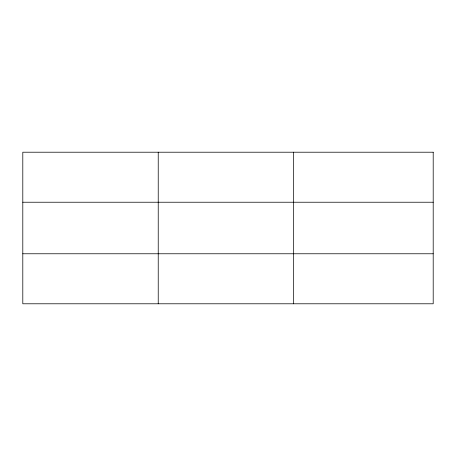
<?xml version="1.0" encoding="UTF-8"?>
<svg xmlns="http://www.w3.org/2000/svg" width="456" height="456" viewBox="0 0 456 456"><rect width="100%" height="100%" fill="white"/><g stroke="black" fill="none" stroke-linecap="round" stroke-linejoin="round"><path stroke-width="0.68" d="M158.232 303.787L158.232 152.213M293.664 303.787L293.664 152.213M22.8 202.23L433.2 202.23M22.8 253.77L433.2 253.77M433.2 152.213L433.2 303.787L22.8 303.787L22.8 152.213L433.2 152.213"/></g></svg>
